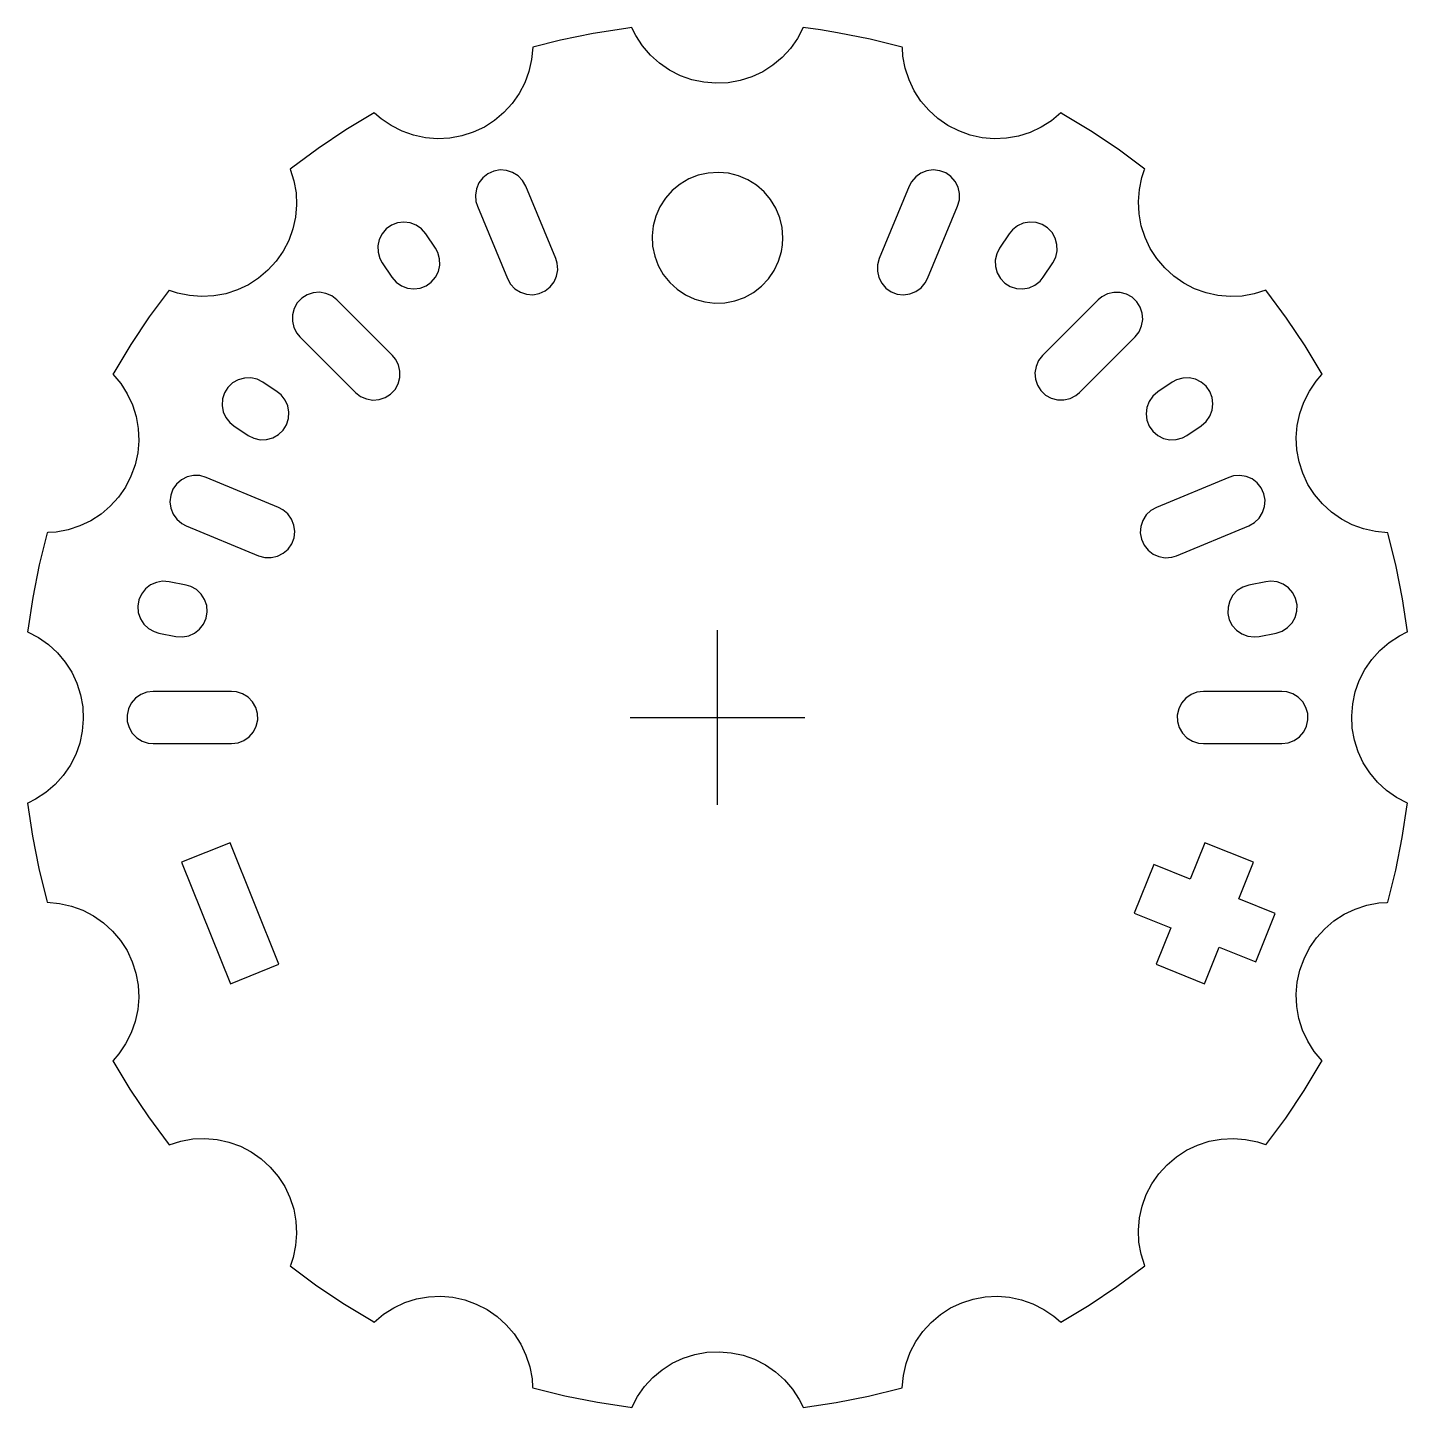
# Model space of a CAD drawing. Header units: millimetres. Extents: x -15.8 to 15.8, y -15.8 to 15.8.
import ezdxf

# ---------------------------------------------------------------- set-up
doc = ezdxf.new("R2010")
doc.units = ezdxf.units.MM
for name, color, linetype in [('CENTER', 3, 'CONTINUOUS'), ('ENGRAVE', 1, 'CONTINUOUS'), ('OUTLINE', 5, 'CONTINUOUS')]:
    doc.layers.add(name, color=color, linetype=linetype)

msp = doc.modelspace()

# ---------------------------------------------------------------- linework, layer by layer
at = {"layer": 'CENTER'}
for p, q in [((0, -2), (0, 2)), ((-2, 0), (2, 0))]:
    msp.add_line(p, q, dxfattribs=at)
at = {"layer": 'ENGRAVE'}
for points in [[(-4.8179, 10.0636), (-4.7452, 9.9354), (-4.6435, 9.8288), (-4.5189, 9.7502), (-4.3789, 9.7044), (-4.2319, 9.694), (-4.0868, 9.7198), (-3.9524, 9.7802), (-3.8368, 9.8715), (-3.7469, 9.9882), (-3.6881, 10.1233), (-3.6641, 10.2687), (-3.6762, 10.4155), (-3.7093, 10.5228), (-4.3981, 12.1858), (-4.4708, 12.314), (-4.5725, 12.4205), (-4.6971, 12.4991), (-4.8371, 12.545), (-4.9841, 12.5553), (-5.1291, 12.5296), (-5.2636, 12.4692), (-5.3792, 12.3779), (-5.4691, 12.2612), (-5.5279, 12.1261), (-5.5519, 11.9807), (-5.5398, 11.8339), (-5.5067, 11.7266)], [(1.5, 11), (1.4819, 11.2326), (1.4279, 11.4596), (1.3393, 11.6754), (1.2184, 11.875), (1.068, 12.0533), (0.8917, 12.2062), (0.6939, 12.3299), (0.4792, 12.4214), (0.253, 12.4785), (0.0207, 12.4999), (-0.2121, 12.4849), (-0.4398, 12.4341), (-0.6569, 12.3485), (-0.8581, 12.2303), (-1.0385, 12.0824), (-1.1938, 11.9083), (-1.3202, 11.7121), (-1.4146, 11.4988), (-1.4749, 11.2734), (-1.4994, 11.0414), (-1.4877, 10.8084), (-1.44, 10.58), (-1.3574, 10.3618), (-1.2421, 10.159), (-1.0966, 9.9766), (-0.9246, 9.8189), (-0.7303, 9.6898), (-0.5183, 9.5924), (-0.2937, 9.529), (-0.0621, 9.5013), (0.1711, 9.5098), (0.4001, 9.5543), (0.6194, 9.6339), (0.8238, 9.7465), (1.0082, 9.8894), (1.1682, 10.0592), (1.3, 10.2517), (1.4003, 10.4623), (1.4668, 10.686), (1.4917, 10.8421)], [(3.7093, 10.5228), (3.67, 10.3808), (3.6666, 10.2335), (3.6991, 10.0898), (3.7657, 9.9584), (3.8623, 9.8471), (3.9831, 9.7628), (4.1208, 9.7104), (4.2672, 9.6932), (4.4133, 9.7122), (4.5504, 9.7662), (4.6701, 9.8519), (4.7654, 9.9643), (4.8179, 10.0636), (5.5067, 11.7266), (5.546, 11.8686), (5.5494, 12.0159), (5.5169, 12.1596), (5.4503, 12.291), (5.3537, 12.4022), (5.2329, 12.4866), (5.0952, 12.5389), (4.9488, 12.5562), (4.8027, 12.5372), (4.6656, 12.4832), (4.5458, 12.3974), (4.4506, 12.285), (4.3981, 12.1858)], [(-7.4664, 10.0943), (-7.3702, 9.9828), (-7.2496, 9.8981), (-7.112, 9.8453), (-6.9658, 9.8277), (-6.8196, 9.8462), (-6.6824, 9.8998), (-6.5623, 9.9852), (-6.4667, 10.0973), (-6.4013, 10.2293), (-6.37, 10.3733), (-6.3748, 10.5206), (-6.4153, 10.6622), (-6.4687, 10.761), (-6.6909, 11.0936), (-6.7872, 11.2051), (-6.9077, 11.2898), (-7.0453, 11.3426), (-7.1916, 11.3603), (-7.3377, 11.3417), (-7.475, 11.2882), (-7.595, 11.2027), (-7.6906, 11.0906), (-7.7561, 10.9586), (-7.7873, 10.8146), (-7.7825, 10.6674), (-7.742, 10.5257), (-7.6887, 10.4269)], [(6.4687, 10.761), (6.4025, 10.6294), (6.3704, 10.4856), (6.3742, 10.3383), (6.4139, 10.1964), (6.487, 10.0685), (6.589, 9.9622), (6.7139, 9.884), (6.854, 9.8385), (7.001, 9.8286), (7.146, 9.8548), (7.2802, 9.9156), (7.3956, 10.0072), (7.4664, 10.0943), (7.6887, 10.4269), (7.7549, 10.5586), (7.787, 10.7024), (7.7831, 10.8496), (7.7434, 10.9915), (7.6704, 11.1195), (7.5683, 11.2258), (7.4435, 11.304), (7.3033, 11.3494), (7.1563, 11.3593), (7.0113, 11.3331), (6.8771, 11.2724), (6.7617, 11.1807), (6.6909, 11.0936)], [(-8.3023, 7.4538), (-8.1861, 7.3632), (-8.0514, 7.3036), (-7.9062, 7.2787), (-7.7593, 7.2899), (-7.6195, 7.3366), (-7.4954, 7.416), (-7.3943, 7.5232), (-7.3224, 7.6518), (-7.284, 7.794), (-7.2814, 7.9413), (-7.3148, 8.0848), (-7.3822, 8.2159), (-7.4538, 8.3023), (-8.7266, 9.5751), (-8.8428, 9.6657), (-8.9775, 9.7253), (-9.1228, 9.7502), (-9.2697, 9.739), (-9.4094, 9.6923), (-9.5336, 9.613), (-9.6346, 9.5058), (-9.7065, 9.3772), (-9.7449, 9.2349), (-9.7475, 9.0876), (-9.7141, 8.9441), (-9.6467, 8.8131), (-9.5751, 8.7266)], [(7.4538, 8.3023), (7.3632, 8.1861), (7.3036, 8.0514), (7.2787, 7.9062), (7.2899, 7.7593), (7.3366, 7.6195), (7.416, 7.4954), (7.5232, 7.3943), (7.6518, 7.3224), (7.794, 7.284), (7.9413, 7.2814), (8.0848, 7.3148), (8.2159, 7.3822), (8.3023, 7.4538), (9.5751, 8.7266), (9.6657, 8.8428), (9.7253, 8.9775), (9.7502, 9.1228), (9.739, 9.2697), (9.6923, 9.4094), (9.613, 9.5336), (9.5058, 9.6346), (9.3772, 9.7065), (9.2349, 9.7449), (9.0876, 9.7475), (8.9441, 9.7141), (8.8131, 9.6467), (8.7266, 9.5751)], [(-10.761, 6.4687), (-10.6294, 6.4025), (-10.4856, 6.3704), (-10.3383, 6.3742), (-10.1964, 6.4139), (-10.0685, 6.487), (-9.9622, 6.589), (-9.884, 6.7139), (-9.8385, 6.854), (-9.8286, 7.001), (-9.8548, 7.146), (-9.9156, 7.2802), (-10.0072, 7.3956), (-10.0943, 7.4664), (-10.4269, 7.6887), (-10.5586, 7.7549), (-10.7024, 7.787), (-10.8496, 7.7831), (-10.9915, 7.7434), (-11.1195, 7.6704), (-11.2258, 7.5683), (-11.304, 7.4435), (-11.3494, 7.3033), (-11.3593, 7.1563), (-11.3331, 7.0113), (-11.2724, 6.8771), (-11.1807, 6.7617), (-11.0936, 6.6909)], [(10.0943, 7.4664), (9.9828, 7.3702), (9.8981, 7.2496), (9.8453, 7.112), (9.8277, 6.9658), (9.8462, 6.8196), (9.8998, 6.6824), (9.9852, 6.5623), (10.0973, 6.4667), (10.2293, 6.4013), (10.3733, 6.37), (10.5206, 6.3748), (10.6622, 6.4153), (10.761, 6.4687), (11.0936, 6.6909), (11.2051, 6.7872), (11.2898, 6.9077), (11.3426, 7.0453), (11.3603, 7.1916), (11.3417, 7.3377), (11.2882, 7.475), (11.2027, 7.595), (11.0906, 7.6906), (10.9586, 7.7561), (10.8146, 7.7873), (10.6674, 7.7825), (10.5257, 7.742), (10.4269, 7.6887)], [(-10.5228, 3.7093), (-10.3808, 3.67), (-10.2335, 3.6666), (-10.0898, 3.6991), (-9.9584, 3.7657), (-9.8471, 3.8623), (-9.7628, 3.9831), (-9.7104, 4.1208), (-9.6932, 4.2672), (-9.7122, 4.4133), (-9.7662, 4.5504), (-9.8519, 4.6701), (-9.9643, 4.7654), (-10.0636, 4.8179), (-11.7266, 5.5067), (-11.8686, 5.546), (-12.0159, 5.5494), (-12.1596, 5.5169), (-12.291, 5.4503), (-12.4022, 5.3537), (-12.4866, 5.2329), (-12.5389, 5.0952), (-12.5562, 4.9488), (-12.5372, 4.8027), (-12.4832, 4.6656), (-12.3974, 4.5458), (-12.285, 4.4506), (-12.1858, 4.3981)], [(10.0636, 4.8179), (9.9354, 4.7452), (9.8288, 4.6435), (9.7502, 4.5189), (9.7044, 4.3789), (9.694, 4.2319), (9.7198, 4.0868), (9.7802, 3.9524), (9.8715, 3.8368), (9.9882, 3.7469), (10.1233, 3.6881), (10.2687, 3.6641), (10.4155, 3.6762), (10.5228, 3.7093), (12.1858, 4.3981), (12.314, 4.4708), (12.4205, 4.5725), (12.4991, 4.6971), (12.545, 4.8371), (12.5553, 4.9841), (12.5296, 5.1291), (12.4692, 5.2636), (12.3779, 5.3792), (12.2612, 5.4691), (12.1261, 5.5279), (11.9807, 5.5519), (11.8339, 5.5398), (11.7266, 5.5067)], [(-12.4173, 1.8582), (-12.2704, 1.8474), (-12.1253, 1.8728), (-11.9907, 1.9327), (-11.8748, 2.0237), (-11.7845, 2.1401), (-11.7254, 2.2751), (-11.7009, 2.4204), (-11.7125, 2.5672), (-11.7596, 2.7068), (-11.8393, 2.8308), (-11.9468, 2.9315), (-12.0757, 3.003), (-12.1832, 3.0352), (-12.5756, 3.1132), (-12.7225, 3.124), (-12.8676, 3.0986), (-13.0022, 3.0387), (-13.1181, 2.9477), (-13.2084, 2.8313), (-13.2675, 2.6963), (-13.292, 2.551), (-13.2804, 2.4042), (-13.2333, 2.2645), (-13.1536, 2.1406), (-13.0461, 2.0399), (-12.9172, 1.9684), (-12.8097, 1.9362)], [(12.1832, 3.0352), (12.0434, 2.9889), (11.919, 2.9099), (11.8176, 2.803), (11.7453, 2.6746), (11.7065, 2.5325), (11.7034, 2.3852), (11.7364, 2.2416), (11.8034, 2.1104), (11.9003, 1.9994), (12.0214, 1.9154), (12.1593, 1.8635), (12.3057, 1.8467), (12.4173, 1.8582), (12.8097, 1.9362), (12.9495, 1.9825), (13.0739, 2.0615), (13.1753, 2.1684), (13.2476, 2.2968), (13.2864, 2.4389), (13.2894, 2.5862), (13.2565, 2.7298), (13.1895, 2.861), (13.0925, 2.972), (12.9715, 3.056), (12.8336, 3.1079), (12.6872, 3.1247), (12.5756, 3.1132)], [(-11.1413, -0.6), (-10.995, -0.5819), (-10.8576, -0.5287), (-10.7373, -0.4437), (-10.6414, -0.3319), (-10.5756, -0.2), (-10.5439, -0.0561), (-10.5482, 0.0911), (-10.5883, 0.2329), (-10.6618, 0.3606), (-10.7641, 0.4666), (-10.8892, 0.5445), (-11.0295, 0.5895), (-11.1413, 0.6), (-12.9413, 0.6), (-13.0875, 0.5819), (-13.2249, 0.5287), (-13.3452, 0.4437), (-13.4411, 0.3319), (-13.5069, 0.2), (-13.5386, 0.0561), (-13.5343, -0.0911), (-13.4942, -0.2329), (-13.4208, -0.3606), (-13.3184, -0.4666), (-13.1933, -0.5445), (-13.053, -0.5895), (-12.9413, -0.6)], [(11.1413, 0.6), (10.995, 0.5819), (10.8576, 0.5287), (10.7373, 0.4437), (10.6414, 0.3319), (10.5756, 0.2), (10.5439, 0.0561), (10.5482, -0.0911), (10.5883, -0.2329), (10.6618, -0.3606), (10.7641, -0.4666), (10.8892, -0.5445), (11.0295, -0.5895), (11.1413, -0.6), (12.9413, -0.6), (13.0875, -0.5819), (13.2249, -0.5287), (13.3452, -0.4437), (13.4411, -0.3319), (13.5069, -0.2), (13.5386, -0.0561), (13.5343, 0.0911), (13.4942, 0.2329), (13.4208, 0.3606), (13.3184, 0.4666), (13.1933, 0.5445), (13.053, 0.5895), (12.9413, 0.6)], [(-10.0573, -5.6571), (-11.1757, -2.8734), (-12.2892, -3.3207), (-11.1708, -6.1045)], [(12.2892, -3.3207), (11.1757, -2.8734), (10.8402, -3.7085), (10.0051, -3.373), (9.5577, -4.4865), (10.3928, -4.822), (10.0573, -5.6571), (11.1708, -6.1045), (11.5063, -5.2694), (12.3414, -5.6049), (12.7888, -4.4914), (11.9537, -4.1559)]]:
    msp.add_lwpolyline(points, close=True, dxfattribs=at)
at = {"layer": 'OUTLINE'}
msp.add_lwpolyline([(1.9654, 15.8196), (1.8358, 15.5721), (1.6751, 15.3435), (1.4862, 15.1376), (1.2722, 14.958), (1.0366, 14.8077), (0.7836, 14.6892), (0.5174, 14.6044), (0.2424, 14.555), (-0.0367, 14.5416), (-0.3152, 14.5645), (-0.5884, 14.6233), (-0.8516, 14.7171), (-1.1004, 14.8442), (-1.3306, 15.0025), (-1.5384, 15.1893), (-1.7202, 15.4015), (-1.8729, 15.6355), (-1.9615, 15.8109), (-1.9654, 15.8196), (-2.1014, 15.8022), (-2.8535, 15.6838), (-3.599, 15.5297), (-4.2381, 15.3676), (-4.2632, 15.0893), (-4.3241, 14.8166), (-4.4199, 14.5541), (-4.5489, 14.3063), (-4.7089, 14.0772), (-4.8973, 13.8709), (-5.1109, 13.6907), (-5.346, 13.5398), (-5.5988, 13.4206), (-5.8648, 13.3352), (-6.1397, 13.285), (-6.4187, 13.2709), (-6.6973, 13.2932), (-6.9706, 13.3513), (-7.234, 13.4444), (-7.4832, 13.5709), (-7.7138, 13.7286), (-7.8627, 13.8567), (-7.8697, 13.8633), (-8.5226, 13.4718), (-9.1561, 13.0495), (-9.7672, 12.5987), (-9.7964, 12.5759), (-9.7131, 12.3092), (-9.665, 12.034), (-9.653, 11.7548), (-9.6774, 11.4765), (-9.7376, 11.2036), (-9.8327, 10.9409), (-9.9611, 10.6927), (-10.1205, 10.4633), (-10.3084, 10.2565), (-10.5215, 10.0758), (-10.7563, 9.9242), (-11.0087, 9.8044), (-11.2745, 9.7183), (-11.5493, 9.6675), (-11.8283, 9.6527), (-12.1069, 9.6742), (-12.3803, 9.7316), (-12.567, 9.793), (-12.5759, 9.7964), (-13.0293, 9.1849), (-13.4529, 8.5523), (-13.845, 7.9019), (-13.8633, 7.8697), (-13.6843, 7.6552), (-13.5345, 7.4193), (-13.4166, 7.166), (-13.3326, 6.8995), (-13.2838, 6.6244), (-13.2711, 6.3453), (-13.2948, 6.0669), (-13.3543, 5.7939), (-13.4487, 5.5309), (-13.5765, 5.2824), (-13.7354, 5.0525), (-13.9227, 4.8452), (-14.1354, 4.664), (-14.3697, 4.5119), (-14.6218, 4.3914), (-14.8874, 4.3047), (-15.1621, 4.2531), (-15.358, 4.2384), (-15.3676, 4.2381), (-15.5524, 3.4996), (-15.7017, 2.7531), (-15.815, 2.0022), (-15.8196, 1.9654), (-15.5721, 1.8358), (-15.3435, 1.6751), (-15.1376, 1.4862), (-14.958, 1.2722), (-14.8077, 1.0366), (-14.6892, 0.7836), (-14.6044, 0.5174), (-14.555, 0.2424), (-14.5416, -0.0367), (-14.5645, -0.3152), (-14.6233, -0.5884), (-14.7171, -0.8516), (-14.8442, -1.1004), (-15.0025, -1.3306), (-15.1893, -1.5384), (-15.4015, -1.7202), (-15.6355, -1.8729), (-15.8109, -1.9615), (-15.8196, -1.9654), (-15.7078, -2.7184), (-15.5601, -3.4653), (-15.3774, -4.2024), (-15.3676, -4.2381), (-15.0893, -4.2632), (-14.8166, -4.3241), (-14.5541, -4.4199), (-14.3063, -4.5489), (-14.0772, -4.7089), (-13.8709, -4.8973), (-13.6907, -5.1109), (-13.5398, -5.346), (-13.4206, -5.5988), (-13.3352, -5.8648), (-13.285, -6.1397), (-13.2709, -6.4187), (-13.2932, -6.6973), (-13.3513, -6.9706), (-13.4444, -7.234), (-13.5709, -7.4832), (-13.7286, -7.7138), (-13.8567, -7.8627), (-13.8633, -7.8697), (-13.4718, -8.5226), (-13.0495, -9.1561), (-12.5987, -9.7672), (-12.5759, -9.7964), (-12.3092, -9.7131), (-12.034, -9.665), (-11.7548, -9.653), (-11.4765, -9.6774), (-11.2036, -9.7376), (-10.9409, -9.8327), (-10.6927, -9.9611), (-10.4633, -10.1205), (-10.2565, -10.3084), (-10.0758, -10.5215), (-9.9242, -10.7563), (-9.8044, -11.0087), (-9.7183, -11.2745), (-9.6675, -11.5493), (-9.6527, -11.8283), (-9.6742, -12.1069), (-9.7316, -12.3803), (-9.793, -12.567), (-9.7964, -12.5759), (-9.1849, -13.0293), (-8.5523, -13.4529), (-7.9019, -13.845), (-7.8697, -13.8633), (-7.6552, -13.6843), (-7.4193, -13.5345), (-7.166, -13.4166), (-6.8995, -13.3326), (-6.6244, -13.2838), (-6.3453, -13.2711), (-6.0669, -13.2948), (-5.7939, -13.3543), (-5.5309, -13.4487), (-5.2824, -13.5765), (-5.0525, -13.7354), (-4.8452, -13.9227), (-4.664, -14.1354), (-4.5119, -14.3697), (-4.3914, -14.6218), (-4.3047, -14.8874), (-4.2531, -15.1621), (-4.2384, -15.358), (-4.2381, -15.3676), (-3.4996, -15.5524), (-2.7531, -15.7017), (-2.0022, -15.815), (-1.9654, -15.8196), (-1.8358, -15.5721), (-1.6751, -15.3435), (-1.4862, -15.1376), (-1.2722, -14.958), (-1.0366, -14.8077), (-0.7836, -14.6892), (-0.5174, -14.6044), (-0.2424, -14.555), (0.0367, -14.5416), (0.3152, -14.5645), (0.5884, -14.6233), (0.8516, -14.7171), (1.1004, -14.8442), (1.3306, -15.0025), (1.5384, -15.1893), (1.7202, -15.4015), (1.8729, -15.6355), (1.9615, -15.8109), (1.9654, -15.8196), (2.7184, -15.7078), (3.4653, -15.5601), (4.2024, -15.3774), (4.2381, -15.3676), (4.2632, -15.0893), (4.3241, -14.8166), (4.4199, -14.5541), (4.5489, -14.3063), (4.7089, -14.0772), (4.8973, -13.8709), (5.1109, -13.6907), (5.346, -13.5398), (5.5988, -13.4206), (5.8648, -13.3352), (6.1397, -13.285), (6.4187, -13.2709), (6.6973, -13.2932), (6.9706, -13.3513), (7.234, -13.4444), (7.4832, -13.5709), (7.7138, -13.7286), (7.8627, -13.8567), (7.8697, -13.8633), (8.5226, -13.4718), (9.1561, -13.0495), (9.7672, -12.5987), (9.7964, -12.5759), (9.7131, -12.3092), (9.665, -12.034), (9.653, -11.7548), (9.6774, -11.4765), (9.7376, -11.2036), (9.8327, -10.9409), (9.9611, -10.6927), (10.1205, -10.4633), (10.3084, -10.2565), (10.5215, -10.0758), (10.7563, -9.9242), (11.0087, -9.8044), (11.2745, -9.7183), (11.5493, -9.6675), (11.8283, -9.6527), (12.1069, -9.6742), (12.3803, -9.7316), (12.567, -9.793), (12.5759, -9.7964), (13.0293, -9.1849), (13.4529, -8.5523), (13.845, -7.9019), (13.8633, -7.8697), (13.6843, -7.6552), (13.5345, -7.4193), (13.4166, -7.166), (13.3326, -6.8995), (13.2838, -6.6244), (13.2711, -6.3453), (13.2948, -6.0669), (13.3543, -5.7939), (13.4487, -5.5309), (13.5765, -5.2824), (13.7354, -5.0525), (13.9227, -4.8452), (14.1354, -4.664), (14.3697, -4.5119), (14.6218, -4.3914), (14.8874, -4.3047), (15.1621, -4.2531), (15.358, -4.2384), (15.3676, -4.2381), (15.5524, -3.4996), (15.7017, -2.7531), (15.815, -2.0022), (15.8196, -1.9654), (15.5721, -1.8358), (15.3435, -1.6751), (15.1376, -1.4862), (14.958, -1.2722), (14.8077, -1.0366), (14.6892, -0.7836), (14.6044, -0.5174), (14.555, -0.2424), (14.5416, 0.0367), (14.5645, 0.3152), (14.6233, 0.5884), (14.7171, 0.8516), (14.8442, 1.1004), (15.0025, 1.3306), (15.1893, 1.5384), (15.4015, 1.7202), (15.6355, 1.8729), (15.8109, 1.9615), (15.8196, 1.9654), (15.7078, 2.7184), (15.5601, 3.4653), (15.3774, 4.2024), (15.3676, 4.2381), (15.0893, 4.2632), (14.8166, 4.3241), (14.5541, 4.4199), (14.3063, 4.5489), (14.0772, 4.7089), (13.8709, 4.8973), (13.6907, 5.1109), (13.5398, 5.346), (13.4206, 5.5988), (13.3352, 5.8648), (13.285, 6.1397), (13.2709, 6.4187), (13.2932, 6.6973), (13.3513, 6.9706), (13.4444, 7.234), (13.5709, 7.4832), (13.7286, 7.7138), (13.8567, 7.8627), (13.8633, 7.8697), (13.4718, 8.5226), (13.0495, 9.1561), (12.5987, 9.7672), (12.5759, 9.7964), (12.3092, 9.7131), (12.034, 9.665), (11.7548, 9.653), (11.4765, 9.6774), (11.2036, 9.7376), (10.9409, 9.8327), (10.6927, 9.9611), (10.4633, 10.1205), (10.2565, 10.3084), (10.0758, 10.5215), (9.9242, 10.7563), (9.8044, 11.0087), (9.7183, 11.2745), (9.6675, 11.5493), (9.6527, 11.8283), (9.6742, 12.1069), (9.7316, 12.3803), (9.793, 12.567), (9.7964, 12.5759), (9.1849, 13.0293), (8.5523, 13.4529), (7.9019, 13.845), (7.8697, 13.8633), (7.6552, 13.6843), (7.4193, 13.5345), (7.166, 13.4166), (6.8995, 13.3326), (6.6244, 13.2838), (6.3453, 13.2711), (6.0669, 13.2948), (5.7939, 13.3543), (5.5309, 13.4487), (5.2824, 13.5765), (5.0525, 13.7354), (4.8452, 13.9227), (4.664, 14.1354), (4.5119, 14.3697), (4.3914, 14.6218), (4.3047, 14.8874), (4.2531, 15.1621), (4.2384, 15.358), (4.2381, 15.3676), (3.4996, 15.5524), (2.7531, 15.7017), (2.36, 15.7656)], close=True, dxfattribs=at)

doc.saveas('drawing.dxf')
